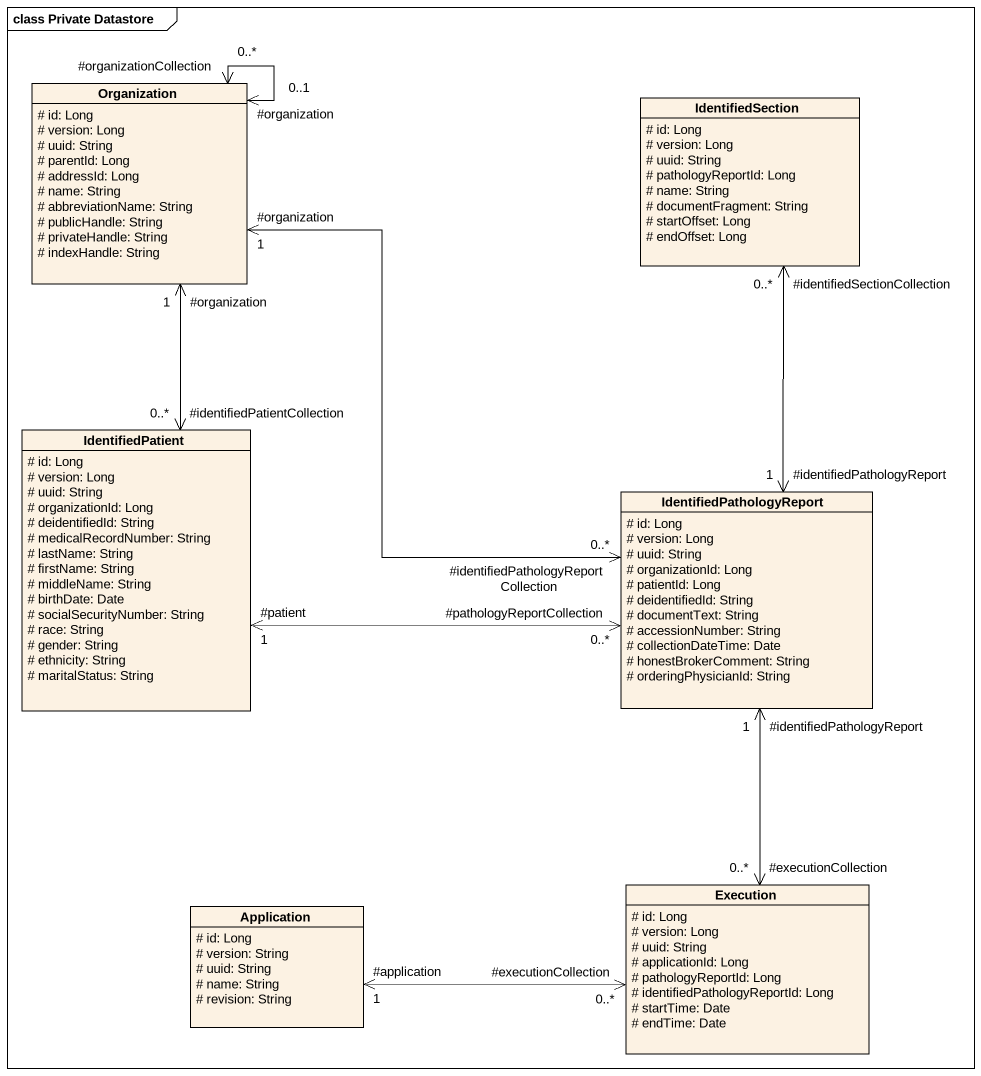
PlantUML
@startuml
mainframe class Private Datastore
hide circle
hide empty members
skinparam classAttributeIconSize 0
class Organization {
  # id: Long
  # version: Long
  # uuid: String
  # parentId: Long
  # addressId: Long
  # name: String
  # abbreviationName: String
  # publicHandle: String
  # privateHandle: String
  # indexHandle: String
}
class IdentifiedSection {
  # id: Long
  # version: Long
  # uuid: String
  # pathologyReportId: Long
  # name: String
  # documentFragment: String
  # startOffset: Long
  # endOffset: Long
}
class IdentifiedPatient {
  # id: Long
  # version: Long
  # uuid: String
  # organizationId: Long
  # deidentifiedId: String
  # medicalRecordNumber: String
  # lastName: String
  # firstName: String
  # middleName: String
  # birthDate: Date
  # socialSecurityNumber: String
  # race: String
  # gender: String
  # ethnicity: String
  # maritalStatus: String
}
class IdentifiedPathologyReport {
  # id: Long
  # version: Long
  # uuid: String
  # organizationId: Long
  # patientId: Long
  # deidentifiedId: String
  # documentText: String
  # accessionNumber: String
  # collectionDateTime: Date
  # honestBrokerComment: String
  # orderingPhysicianId: String
}
class Execution {
  # id: Long
  # version: Long
  # uuid: String
  # applicationId: Long
  # pathologyReportId: Long
  # identifiedPathologyReportId: Long
  # startTime: Date
  # endTime: Date
}
class Application {
  # id: Long
  # version: String
  # uuid: String
  # name: String
  # revision: String
}
Organization "#organization\n0..1" <--> "#organizationCollection\n0..*" Organization
Organization "#organization\n1" <--> "#identifiedPatientCollection\n0..*" IdentifiedPatient
Organization "#organization\n1" <--> "#identifiedPathologyReportCollection\n0..*" IdentifiedPathologyReport
IdentifiedPatient "#patient\n1" <-right-> "#pathologyReportCollection\n0..*" IdentifiedPathologyReport
IdentifiedPathologyReport "#identifiedPathologyReport\n1" <-up-> "#identifiedSectionCollection\n0..*" IdentifiedSection
IdentifiedPathologyReport "#identifiedPathologyReport\n1" <--> "#executionCollection\n0..*" Execution
Application "#application\n1" <-right-> "#executionCollection\n0..*" Execution
@enduml
